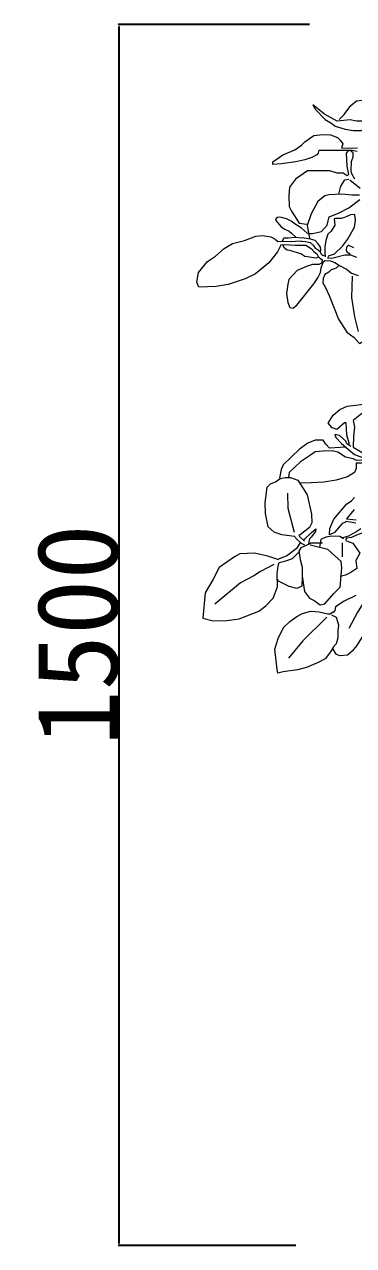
# Model space of a CAD drawing. Header units: millimetres. Extents: x -63086 to 83971, y -129912 to 13382.
# Drawn here: x 51920 to 52324, y -39505 to -38005 of the extents above; entities that cross this region are included whole.
import ezdxf

# ---------------------------------------------------------------- set-up
doc = ezdxf.new("R2010")
doc.units = ezdxf.units.MM
doc.layers.get('0').update_dxf_attribs({"lineweight": 0})
doc.layers.add('観葉植物', color=92, linetype='Continuous', lineweight=9)
doc.styles.get("Standard").update_dxf_attribs({"font": 'MS Mincho.ttf'})
doc.dimstyles.new('ISO-25', dxfattribs={"dimtxt": 2.5, "dimasz": 2.5, "dimexe": 1.25, "dimexo": 0.625, "dimtad": 1, "dimtxsty": 'Standard', "dimcen": 2.5, "dimadec": 0, "dimazin": 0, "dimtfac": 1, "dimtmove": 0, "dimatfit": 3, "dimfxl": 1, "dimarcsym": 0})

# ---------------------------------------------------------------- blocks, each defined once
blk = doc.blocks.new('*D1030')
at = {"layer": 'Defpoints', "color": 0, "ltscale": 10, "transparency": 16777216}
for p in [(52036, -38005), (52270.3, -38005), (52253.4, -39505)]:
    blk.add_point(p, dxfattribs=at)
at = {"layer": '観葉植物', "color": 0, "lineweight": -2, "ltscale": 10, "transparency": 16777216}
for p, q in [((52269.7, -38005), (52034.8, -38005)), ((52036, -39502.5), (52036, -38007.5)), ((52252.7, -39505), (52034.8, -39505))]:
    blk.add_line(p, q, dxfattribs=at)
at = {"layer": '観葉植物', "color": 0, "ltscale": 10, "transparency": 16777216}
for points in [[(52035.6, -38007.5), (52036.5, -38007.5), (52036, -38005)], [(52035.6, -39502.5), (52036.5, -39502.5), (52036, -39505)]]:
    blk.add_solid(points, dxfattribs=at)
at = {"layer": '観葉植物', "color": 0, "ltscale": 10, "transparency": 16777216, "insert": (51985.4, -38755), "char_height": 100, "attachment_point": 5, "rotation": 90}
blk.add_mtext('1500', dxfattribs=at)
blk = doc.blocks.new('ベンガレンシス3（CAD素材.com）')
at = {"color": 0, "linetype": 'ByBlock', "lineweight": -2}
for points in [[(-96.7, 1386.2), (-105.7, 1386.7), (-125.1, 1382.4), (-141.9, 1381.1), (-150.1, 1381.1), (-157.9, 1382.8), (-173.8, 1381.1), (-189.3, 1389.7), (-203.5, 1401.3), (-200.5, 1395.7), (-188.5, 1383.2), (-180.3, 1378.5), (-176.4, 1375), (-163.9, 1371.2), (-154, 1369.9), (-144.5, 1369.9), (-140.6, 1371.6), (-136.3, 1374.6), (-114.8, 1381.5), (-103.1, 1381.5), (-96.7, 1384.1)], [(-171.2, 1383.2), (-165.2, 1389.3), (-157, 1400.5), (-150.1, 1406.1), (-136.3, 1407.8), (-130.7, 1404.3), (-116.9, 1405.6), (-112.2, 1401.3), (-116.5, 1395.3), (-119.9, 1391.4), (-125.1, 1388.4), (-127.7, 1382.4)], [(-149.2, 1344), (-155.4, 1345.1), (-192, 1345.3), (-196.4, 1345.1), (-197.2, 1341.8), (-198.8, 1339.7), (-205, 1336.6), (-213.3, 1333.8), (-224.4, 1331.3), (-241.9, 1328.6), (-252.9, 1328.1), (-252.9, 1331.1), (-240.5, 1340), (-225.7, 1345.9), (-217.6, 1351.5), (-213.3, 1355.6), (-202.5, 1363.4), (-191.2, 1364.7), (-182.1, 1364.5), (-173.2, 1361), (-170, 1358), (-167, 1353.4), (-168.6, 1348.3), (-155.4, 1347.8), (-148.7, 1348.3)], [(-152.2, 1310.1), (-155.7, 1316.3), (-156.5, 1320.3), (-156.2, 1331.6), (-154.3, 1337.5), (-154.3, 1342.4), (-157.8, 1345.3), (-160.5, 1344.5), (-162.7, 1341.8), (-161.9, 1325.7), (-160, 1315.7), (-161.3, 1314.1), (-166.5, 1317.1), (-173.7, 1317.3), (-182.6, 1320), (-210.1, 1320), (-224.9, 1310.1), (-232.2, 1300.1), (-233, 1289.9), (-232.7, 1276.4), (-229.7, 1270.5), (-220.6, 1255.7), (-210.9, 1254.6)], [(-158.1, 1309), (-145.7, 1299)], [(-146.3, 1290.4), (-155.7, 1290.1), (-168.1, 1291.5), (-184.2, 1290.7), (-189.1, 1289.6), (-197.4, 1282.3), (-205.5, 1267.3), (-210.4, 1253.2), (-209.3, 1246.2), (-208.5, 1243.3), (-204.2, 1243.3), (-193.1, 1245.7), (-186.1, 1253.5), (-183.4, 1263.5), (-172.1, 1268.1), (-159.5, 1274.8), (-146, 1284.8)], [(-171.6, 1291.5), (-169.2, 1301.2), (-164.3, 1309.3), (-159.5, 1309.8)], [(-207.4, 1237.1), (-208.3, 1242.2), (-210.4, 1243.7), (-217.9, 1250.3), (-224.1, 1253.7), (-230.4, 1258.3), (-236.1, 1261.1), (-242, 1262.9), (-245, 1263.2), (-247, 1262.8), (-248.7, 1261.6), (-249.5, 1259.5), (-242.7, 1251.5), (-238, 1248.5), (-232.8, 1246.1), (-229.7, 1243.7), (-224.5, 1238.7)], [(-184.6, 1215.8), (-177, 1218.2), (-167.1, 1227.6), (-161.1, 1235.7), (-152.5, 1250.8), (-151.4, 1259.7), (-152, 1266.7), (-157.6, 1266.1), (-164.6, 1262.9), (-169, 1261.6), (-176, 1261.6), (-177.3, 1261), (-176.5, 1253.5), (-181.3, 1246.2), (-185.1, 1242.2), (-187.5, 1234.6), (-188.9, 1226.6), (-188.9, 1219), (-188.3, 1214.7)], [(-212, 1228.5), (-225.4, 1228.3), (-238.4, 1229.1), (-243, 1228.8), (-247, 1220.5), (-257.8, 1207), (-274.2, 1193.5), (-286.6, 1187.3), (-307.6, 1180.6), (-322.1, 1178.2), (-343.7, 1177.4), (-345.8, 1183.3), (-343.9, 1195.4), (-332.9, 1208.9), (-323.2, 1215.4), (-312.4, 1224.8), (-302.2, 1231), (-287.6, 1234.7), (-273.6, 1239.9), (-265.6, 1240.7), (-255.1, 1239), (-249.7, 1236.1), (-246.7, 1233.4), (-240, 1233.9), (-230, 1233.4), (-219.8, 1234.2), (-216.6, 1233.9)], [(-240.8, 1233.7), (-239.4, 1238), (-233.8, 1237.7), (-225.2, 1238.5), (-216.6, 1237.7)], [(-218.1, 1233.9), (-212.7, 1233.5), (-206.9, 1232.3), (-202.7, 1228.5), (-200.6, 1225.1), (-197, 1223.3), (-194.7, 1220.9)], [(-206.3, 1236.3), (-216.6, 1237.8)], [(-188.6, 1215.4), (-191.2, 1216.2), (-192.6, 1217), (-194.8, 1220.5), (-193.7, 1222.6), (-194.2, 1226.4), (-196.9, 1230.4), (-200.9, 1234.7), (-206.3, 1236.4)], [(-191.5, 1210), (-194.2, 1211.9), (-196.6, 1214.5), (-199.6, 1212.9), (-213.6, 1214.8), (-218.4, 1218), (-231.9, 1222.4), (-235.1, 1222.9), (-238.6, 1225.3), (-240.3, 1228.8)], [(-192.3, 1210.1), (-193.1, 1206.6), (-196.1, 1204.9), (-203.9, 1205.2), (-211.6, 1202.5), (-222.9, 1197.6), (-233.2, 1186.5), (-234.5, 1181), (-236, 1169.4), (-234.5, 1158.3), (-232, 1152.4), (-228.1, 1151.5), (-223.1, 1155.2), (-202.5, 1181.5), (-197.5, 1188.7), (-194.1, 1195.1), (-193.4, 1201.2), (-190.7, 1208.9), (-188.7, 1209.9), (-182, 1209.8), (-176.6, 1207.6), (-171.1, 1203.9), (-162.3, 1199.2), (-156, 1194.4), (-148.1, 1191.5)], [(-149.5, 1213.6), (-156.9, 1216.7), (-164.2, 1216.7), (-178.8, 1212.8), (-185.4, 1212.4)], [(-212.3, 1228.8), (-205.8, 1224.8), (-202.4, 1220.9), (-198.5, 1217.9), (-196.7, 1214.7)], [(-185, 1215), (-185.4, 1213.4), (-185.3, 1212.5)], [(-153.2, 1225.7), (-160.1, 1228.7), (-160.1, 1228.3), (-162.3, 1226.5), (-162.7, 1222.7), (-161.9, 1220.5), (-158, 1218.3)], [(-171.2, 1204.2), (-175.1, 1200.7), (-181.2, 1198.5), (-183.9, 1195.7), (-189.1, 1192.8), (-190.9, 1187.8), (-191.4, 1182.5), (-188.1, 1177), (-183.5, 1167.2), (-172.1, 1137.9), (-162.1, 1121.8), (-153.1, 1115.6), (-146.3, 1108.1), (-139.1, 1112.7), (-133.5, 1120.8), (-112.8, 1148.7), (-111.3, 1159.5), (-112.3, 1171.9), (-117.4, 1179.5), (-135.2, 1192.3)], [(-155.4, 1190.8), (-156.2, 1164.6), (-152.3, 1140.9), (-148, 1122.8)], [(-158.8, 983.9), (-161.8, 995.9), (-162.6, 1010.6), (-164.8, 1010.6), (-174.3, 1002.4), (-179.9, 1004.5), (-185, 1010.1), (-178.6, 1020), (-170.4, 1026.9), (-161.4, 1031.2), (-137.7, 1033.8), (-136.8, 1026.1), (-144.1, 1021.8), (-154, 1013.6), (-152.7, 1005.4), (-153.6, 994.2), (-154, 980.8), (-133.3, 968.3), (-131.2, 967.9), (-131.2, 972.2), (-128.2, 972.2), (-128.6, 968.8), (-127.7, 960.6)], [(-157, 981.4), (-162.1, 984.9), (-163.3, 987.9), (-171, 995.2), (-176.7, 996.2), (-175.4, 992.6), (-169, 985.6), (-159.9, 977.7), (-152.3, 971.9), (-142.7, 968.1), (-139.9, 966), (-137, 964.7), (-150.1, 964.4), (-154.2, 966.2), (-163.4, 968.6), (-173, 974.6), (-180.1, 976.1), (-190.9, 976), (-200.8, 975), (-206.3, 970.8), (-218.8, 962.7), (-232.8, 949.5), (-233.4, 944)], [(-163.6, 980.7), (-183, 979.6), (-187.5, 984.5), (-191, 989.3), (-200.7, 989.3), (-209.9, 985.8), (-220.1, 978.3), (-240.1, 958.9), (-242.5, 953.3), (-244.6, 942.5)], [(-133.3, 958.8), (-137, 960.7), (-140, 960.5), (-142.4, 961.2), (-150.5, 961), (-150.5, 954.6), (-152.5, 949.5), (-160.9, 944.2), (-174.9, 940), (-190, 937.8), (-205.5, 936.8), (-220, 936.6)], [(-226.1, 871.1), (-241.7, 873), (-251.1, 876.5), (-258.4, 882.7), (-261.6, 899.1), (-262.1, 912.3), (-259.7, 931.4), (-255.7, 935.5), (-249.5, 938.2), (-243.6, 942.2), (-237.4, 943.6), (-231.2, 943.6), (-222, 940.3), (-215.3, 930.1), (-210.7, 922), (-205.3, 898.3), (-204.8, 887.8), (-207.7, 882.2), (-219.3, 873), (-220.9, 872.7), (-219.9, 871.1), (-213.9, 865.2)], [(-226, 876.1), (-233.8, 905.5), (-234.4, 924.3)], [(-150.8, 887.3), (-160.2, 889.1), (-163.7, 889.5), (-163.7, 888.8), (-167.8, 886.8), (-177.2, 876), (-183.1, 873.2), (-182.7, 880.9), (-177.9, 892.3), (-162, 911.2), (-156, 915), (-152.3, 918.9)], [(-152.8, 904.3), (-162.2, 892.8), (-154.5, 891.8), (-150.4, 891.6)], [(-227.1, 871.7), (-223.4, 867.6), (-218, 863), (-213.9, 860.9)], [(-214.7, 867.1), (-205.3, 876), (-199.9, 880.6), (-200.5, 877.1), (-205.6, 870.3), (-207.7, 868.2), (-209.1, 862.2)], [(-165.9, 868.3), (-170.5, 871), (-180.2, 871.2), (-187.8, 870.2), (-193.7, 867.5), (-195.3, 858)], [(-167, 869.9), (-159.5, 872), (-150.9, 876.6), (-144.7, 880.7)], [(-135.5, 879.3), (-142.3, 875.3), (-150.1, 872.6), (-156.3, 869.6), (-162.2, 868.8), (-163.5, 866.9)], [(-246.5, 843), (-235.8, 847.3), (-222.6, 857.5), (-218.8, 863.5)], [(-191.6, 863), (-206.1, 862.8), (-208, 861.7), (-218.5, 857.1), (-220.7, 853.1), (-219.3, 842.9), (-216.9, 833.4), (-216.9, 822.1), (-213.7, 803.3), (-207.7, 795.2), (-202.1, 792.2), (-194.5, 787.1), (-188.9, 788.2), (-177.9, 800.8), (-170, 808.7), (-167.9, 832.4), (-168.7, 840.4), (-185.1, 855.2), (-206.9, 860.4)], [(-163.5, 866.1), (-154.4, 862.6), (-145.8, 850.5), (-150.8, 841.4), (-149.8, 831.7), (-156.8, 826.8), (-163.5, 823.3), (-170, 821.7)], [(-167.6, 863.2), (-167.8, 846.2)], [(-245.5, 842.2), (-258.9, 847), (-275.1, 850.5), (-293.1, 849.5), (-299.6, 846), (-318.7, 833), (-326.5, 817.7), (-335.7, 801.8), (-338.6, 770.6), (-326, 767.6), (-309, 767.9), (-294.2, 770), (-270, 779.2), (-261.4, 785.9), (-252.5, 795.3), (-247.1, 809.3), (-247.6, 825.2), (-246.3, 834.9), (-244.9, 839.2), (-236.6, 841.1), (-228.5, 843.8), (-220.2, 852.4)], [(-251.7, 836.8), (-267.8, 827.9), (-276.2, 822.5), (-292.3, 813.9), (-324.1, 787.8)], [(-216.9, 820.9), (-217.2, 810.1), (-223.1, 807.2), (-232.5, 809.6), (-245.7, 816.1), (-247.1, 818.2)], [(-150.7, 798.7), (-165, 791.4), (-175.8, 784.4), (-176.8, 780.1), (-178.7, 777.7)], [(-138.3, 795.2), (-149.4, 777.4), (-159.6, 758)], [(-120.5, 787.1), (-119.2, 777.7), (-122.2, 768.5), (-126.2, 765.5), (-140.2, 752.3), (-150.2, 736.5), (-155.3, 730), (-161.2, 725.4), (-170.6, 724.6), (-174.7, 726), (-179, 733.2), (-177.4, 736.5), (-174.4, 739.7), (-172.5, 747), (-172.5, 755), (-171.7, 762), (-174.4, 771.5), (-180.3, 774.4)], [(-178.4, 735.4), (-181.9, 729.2), (-188.7, 720.6), (-197, 716.3), (-211.6, 710.1), (-222.6, 707.1), (-240.1, 704.7), (-246.6, 703.1), (-247.6, 707.6), (-250.1, 732.4), (-246.3, 745.9), (-239.6, 759.1), (-231.8, 766.6), (-223.4, 772.8), (-216.4, 776.6), (-206.7, 779.3), (-195.7, 778.5), (-185.2, 775.8), (-182.5, 775.8), (-178.2, 778.7)], [(-186.3, 772), (-215.9, 742.9), (-233.6, 721.4)]]:
    blk.add_lwpolyline(points, dxfattribs=at)

msp = doc.modelspace()

# ---------------------------------------------------------------- block references
at = {"layer": '観葉植物', "ltscale": 10}
msp.add_blockref('ベンガレンシス3（CAD素材.com）', (52477.3644, -39504.9906), dxfattribs=at)

# ---------------------------------------------------------------- dimensions: what is measured, and where the dimension line sits
dim = msp.add_linear_dim(base=(52036.0342, -38004.9906), p1=(52253.3567, -39504.9906), p2=(52270.2979, -38004.9906), angle=90, dimstyle='ISO-25', override={"dimtxt": 100}, dxfattribs=at)
dim.commit()
dim.dimension.update_dxf_attribs({"geometry": '*D1030', "text_midpoint": (52036.0342, -38754.9906), "dimtype": 160})

doc.saveas('drawing.dxf')
